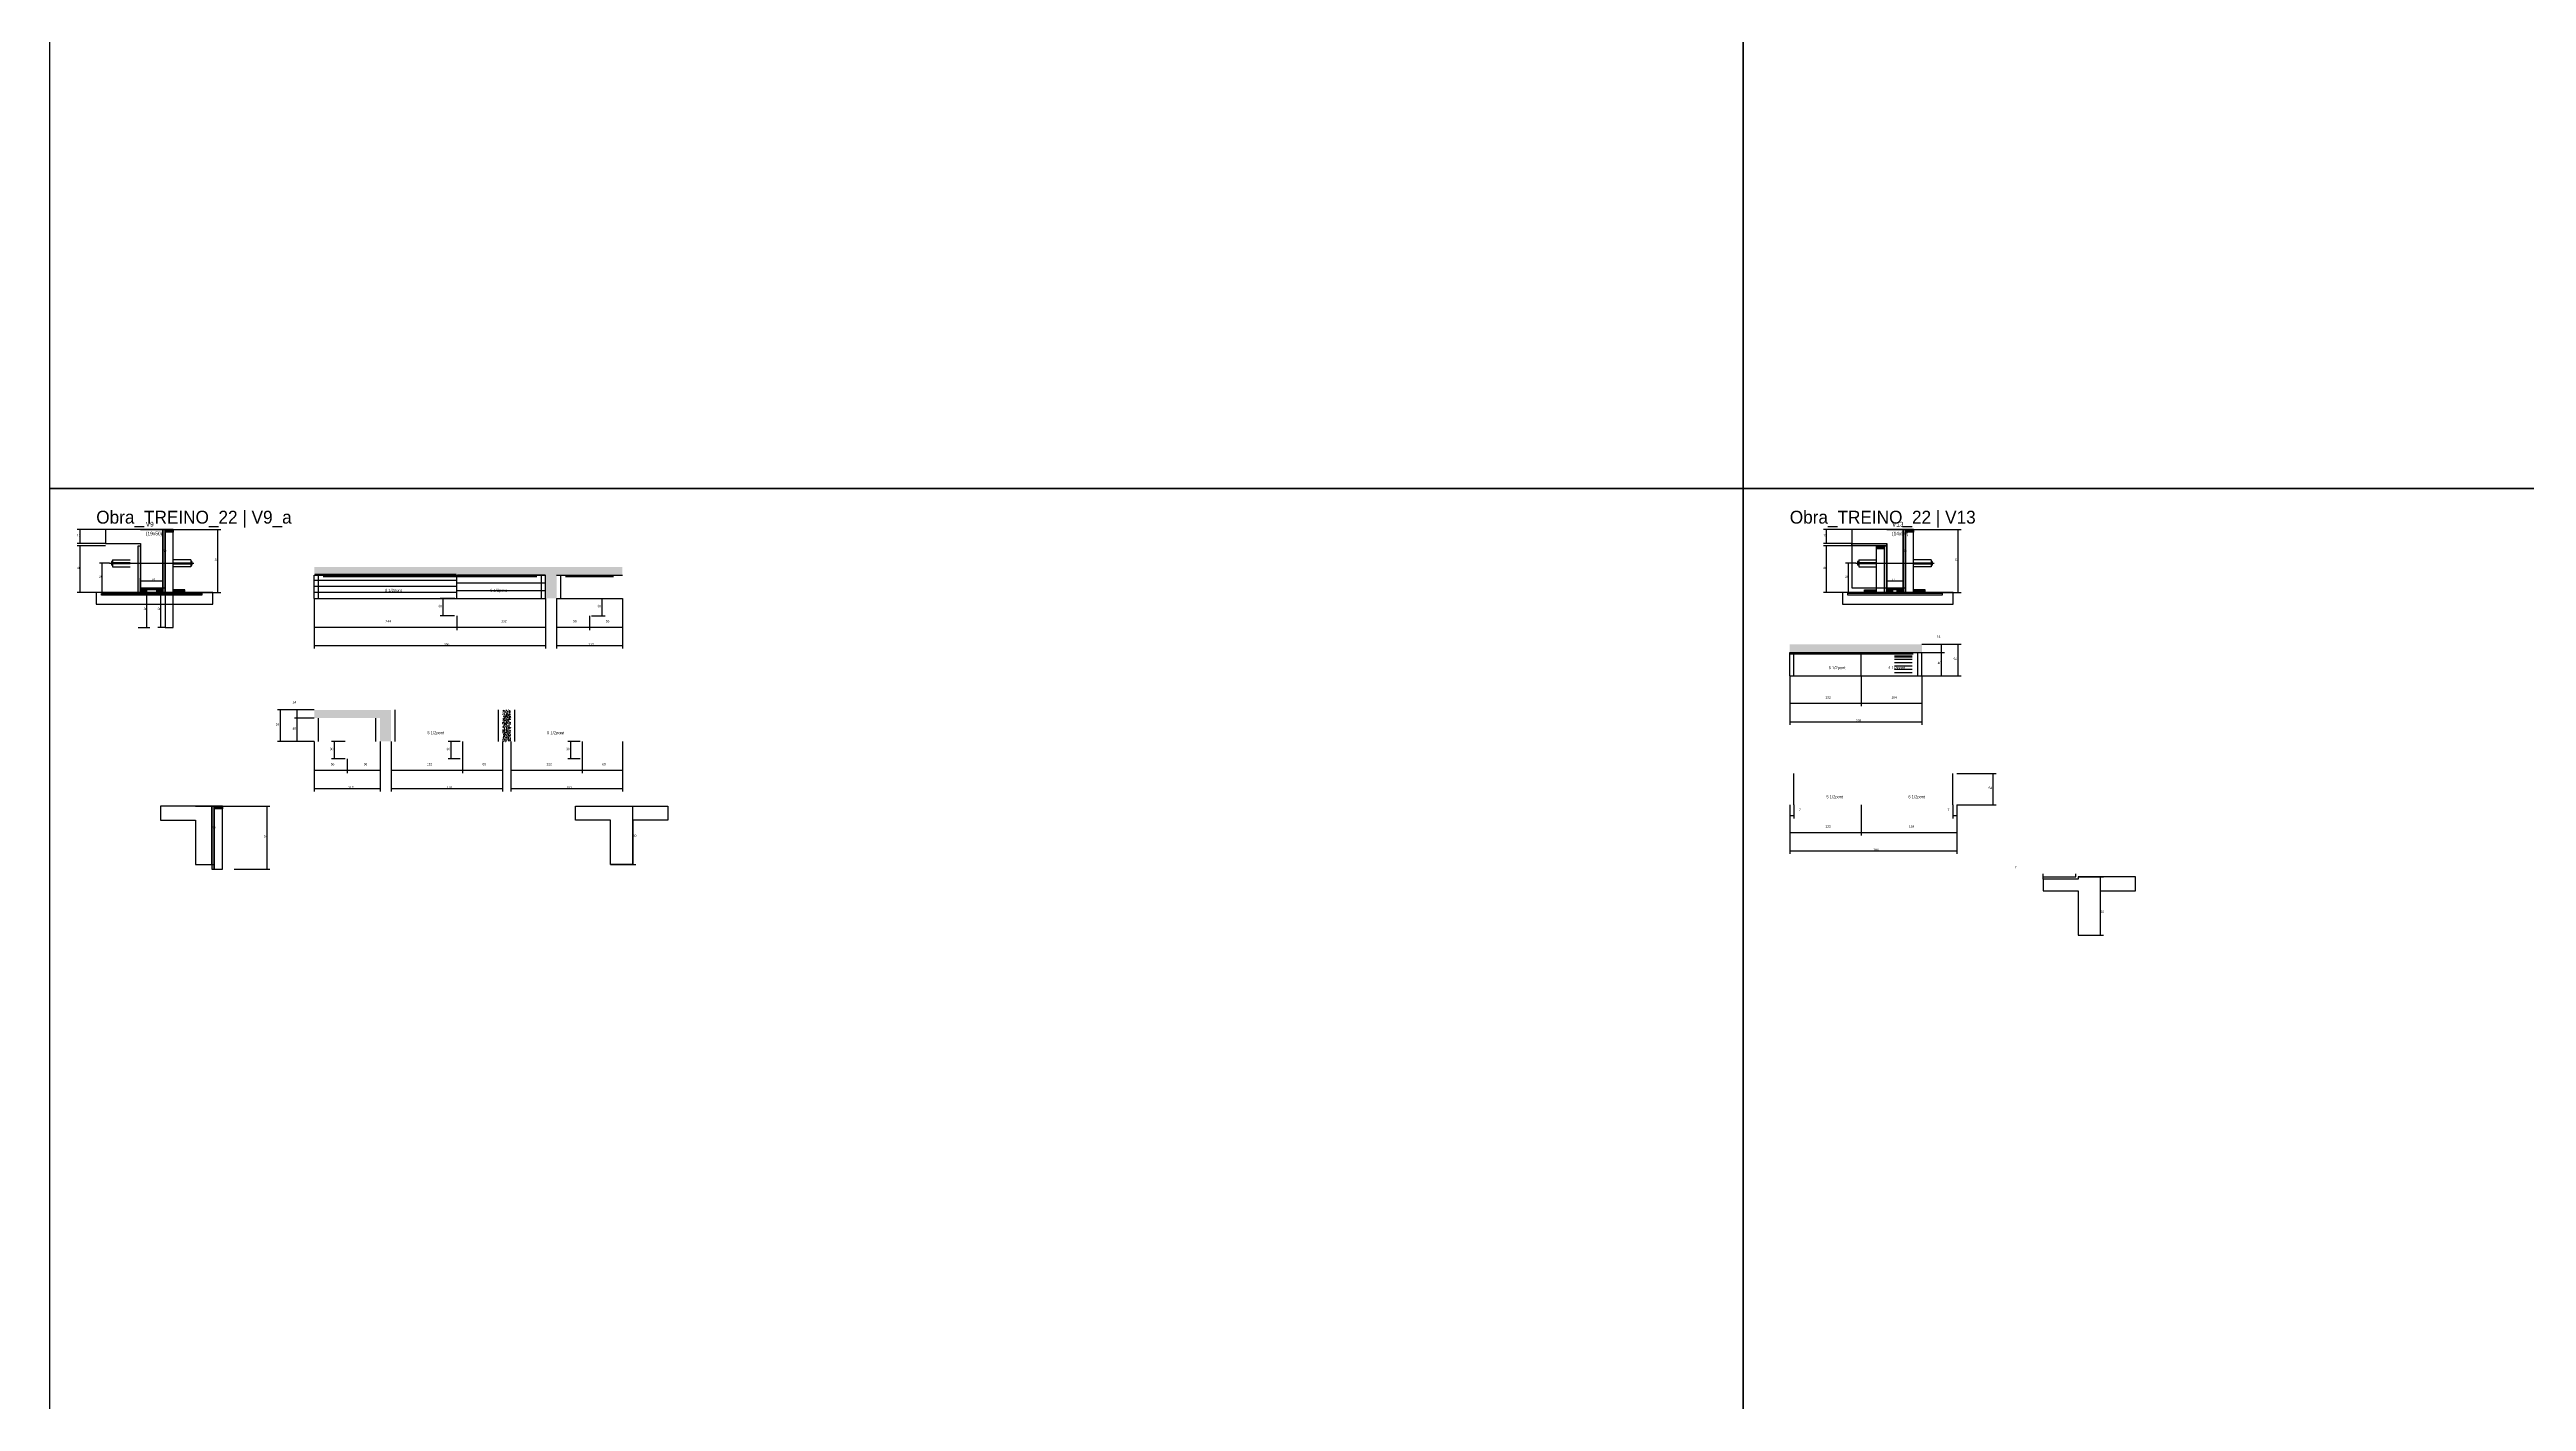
# Model space of a CAD drawing. Header units: metres. Extents: x -41 to 34840, y -36000 to 1848.
# Drawn here: x 0 to 4241, y -26763 to -24448 of the extents above; entities that cross this region are included whole.
import ezdxf

# ---------------------------------------------------------------- set-up
doc = ezdxf.new("R2010")
doc.units = ezdxf.units.M
for name, color, linetype in [('barrote', 126, 'Continuous'), ('CELL_BORDER', 8, 'Continuous'), ('CONCRETO', 251, 'Continuous'), ('COTA', 4, 'Continuous'), ('Cota Seção (2x)', 4, 'Continuous'), ('Hachura', 253, 'Continuous'), ('LABEL_ID', 3, 'Continuous'), ('Madeira', 126, 'Continuous'), ('NOMENCLATURA', 7, 'Continuous'), ('Painéis', 200, 'Continuous'), ('SARR_2.2x7', 40, 'Continuous'), ('SCO-___-LAJ', 4, 'Continuous'), ('TENSOR', 2, 'Continuous'), ('Texto Seção', 7, 'Continuous')]:
    doc.layers.add(name, color=color, linetype=linetype)

msp = doc.modelspace()

# ---------------------------------------------------------------- hatches: boundary and pattern name
at = {"layer": 'COTA'}
h = msp.add_hatch(dxfattribs=at)
h.set_pattern_fill('AR-CONC', scale=0.03)
h.paths.add_polyline_path([(980.9, -25334.1), (453.4, -25334.1), (453.4, -25348.1), (849.4, -25348.1), (849.4, -25388.1), (868.4, -25388.1), (868.4, -25348.1), (980.9, -25348.1)])
h = msp.add_hatch(dxfattribs=at)
h.set_pattern_fill('AR-CONC', scale=0.03)
h.paths.add_polyline_path([(3206.3, -25466.6), (2980, -25466.6), (2980, -25480.6), (3206.3, -25480.6)])
h = msp.add_hatch(dxfattribs=at)
h.set_pattern_fill('AR-CONC', scale=0.03)
h.paths.add_polyline_path([(565.9, -25592.9), (453.4, -25592.9), (453.4, -25592.9), (453.4, -25578.9), (453.4, -25578.9), (584.9, -25578.9), (584.9, -25578.9), (584.9, -25632.9), (584.9, -25632.9), (565.9, -25632.9), (565.9, -25632.9), (565.9, -25592.9)])
h = msp.add_hatch(dxfattribs=at)
h.set_pattern_fill('AR-CONC', scale=0.03)
h.paths.add_polyline_path([(775.9, -25578.9), (789.9, -25578.9), (789.9, -25632.9), (775.9, -25632.9)])
at = {"layer": 'Hachura'}
h = msp.add_hatch(color=8, dxfattribs=at)
h.dxf.hatch_style = 1
h.paths.add_polyline_path([(197.9, -25270), (193.9, -25270), (193.9, -25270), (193.9, -25378), (193.9, -25378), (197.9, -25378), (197.9, -25378), (197.9, -25270)])
h = msp.add_hatch(dxfattribs=at)
h.set_pattern_fill('ANSI31', scale=0.5)
h.paths.add_polyline_path([(211.9, -25270), (211.9, -25274.4), (211.9, -25274.4), (197.9, -25274.4), (197.9, -25274.4), (197.9, -25270), (197.9, -25270), (211.9, -25270)])
h = msp.add_hatch(color=8, dxfattribs=at)
h.dxf.hatch_style = 1
h.paths.add_polyline_path([(3178, -25270), (3174, -25270), (3174, -25270), (3174, -25378), (3174, -25378), (3178, -25378), (3178, -25378), (3178, -25270)])
h = msp.add_hatch(dxfattribs=at)
h.set_pattern_fill('ANSI31', scale=0.5)
h.paths.add_polyline_path([(3192, -25270), (3192, -25274.4), (3192, -25274.4), (3178, -25274.4), (3178, -25274.4), (3178, -25270), (3178, -25270), (3192, -25270)])
h = msp.add_hatch(color=8, dxfattribs=at)
h.dxf.hatch_style = 1
h.paths.add_polyline_path([(151.9, -25298), (155.9, -25298), (155.9, -25298), (155.9, -25378), (155.9, -25378), (151.9, -25378), (151.9, -25378), (151.9, -25298)])
h = msp.add_hatch(color=8, dxfattribs=at)
h.dxf.hatch_style = 1
h.paths.add_polyline_path([(3086, -25298), (3086, -25294), (3086, -25294), (3146, -25294), (3146, -25294), (3146, -25298), (3146, -25298), (3086, -25298)])
h = msp.add_hatch(dxfattribs=at)
h.set_pattern_fill('ANSI31', scale=0.5)
h.paths.add_polyline_path([(3128, -25298), (3128, -25302.4), (3128, -25302.4), (3142, -25302.4), (3142, -25302.4), (3142, -25298), (3142, -25298), (3128, -25298)])
h = msp.add_hatch(color=8, dxfattribs=at)
h.dxf.hatch_style = 1
h.paths.add_polyline_path([(3142, -25298), (3146, -25298), (3146, -25298), (3146, -25378), (3146, -25378), (3142, -25378), (3142, -25378), (3142, -25298)])
h = msp.add_hatch(color=8, dxfattribs=at)
h.dxf.hatch_style = 1
h.paths.add_polyline_path([(155.9, -25373.6), (155.9, -25370), (155.9, -25370), (193.9, -25370), (193.9, -25370), (193.9, -25373.6), (193.9, -25373.6), (155.9, -25373.6)])
h = msp.add_hatch(dxfattribs=at)
h.set_pattern_fill('ANSI31', scale=0.5)
h.paths.add_polyline_path([(155.9, -25378), (155.9, -25373.6), (155.9, -25373.6), (165.9, -25373.6), (165.9, -25373.6), (165.9, -25378), (165.9, -25378), (155.9, -25378)])
h = msp.add_hatch(dxfattribs=at)
h.set_pattern_fill('ANSI31', scale=0.5)
h.paths.add_polyline_path([(183.9, -25378), (183.9, -25373.6), (183.9, -25373.6), (193.9, -25373.6), (193.9, -25373.6), (193.9, -25378), (193.9, -25378), (183.9, -25378)])
h = msp.add_hatch(dxfattribs=at)
h.set_pattern_fill('ANSI31', scale=0.5)
h.paths.add_polyline_path([(231.9, -25378), (231.9, -25373.6), (231.9, -25373.6), (211.9, -25373.6), (211.9, -25373.6), (211.9, -25378), (211.9, -25378), (231.9, -25378)])
h = msp.add_hatch(dxfattribs=at)
h.set_pattern_fill('ANSI31', scale=0.5)
h.paths.add_polyline_path([(3108, -25378), (3108, -25373.6), (3108, -25373.6), (3128, -25373.6), (3128, -25373.6), (3128, -25378), (3128, -25378), (3108, -25378)])
h = msp.add_hatch(color=8, dxfattribs=at)
h.dxf.hatch_style = 1
h.paths.add_polyline_path([(3146, -25373.6), (3146, -25370), (3146, -25370), (3174, -25370), (3174, -25370), (3174, -25373.6), (3174, -25373.6), (3146, -25373.6)])
h = msp.add_hatch(dxfattribs=at)
h.set_pattern_fill('ANSI31', scale=0.5)
h.paths.add_polyline_path([(3146, -25378), (3146, -25373.6), (3146, -25373.6), (3156, -25373.6), (3156, -25373.6), (3156, -25378), (3156, -25378), (3146, -25378)])
h = msp.add_hatch(dxfattribs=at)
h.set_pattern_fill('ANSI31', scale=0.5)
h.paths.add_polyline_path([(3164, -25378), (3164, -25373.6), (3164, -25373.6), (3174, -25373.6), (3174, -25373.6), (3174, -25378), (3174, -25378), (3164, -25378)])
h = msp.add_hatch(dxfattribs=at)
h.set_pattern_fill('ANSI31', scale=0.5)
h.paths.add_polyline_path([(3212, -25378), (3212, -25373.6), (3212, -25373.6), (3192, -25373.6), (3192, -25373.6), (3192, -25378), (3192, -25378), (3212, -25378)])
h = msp.add_hatch(color=8, dxfattribs=at)
h.dxf.hatch_style = 1
h.paths.add_polyline_path([(282, -25743.7), (278, -25743.7), (278, -25743.7), (278, -25851.7), (278, -25851.7), (282, -25851.7), (282, -25851.7), (282, -25743.7)])
h = msp.add_hatch(dxfattribs=at)
h.set_pattern_fill('ANSI31', scale=0.5)
h.paths.add_polyline_path([(296, -25743.7), (296, -25748.1), (296, -25748.1), (282, -25748.1), (282, -25748.1), (282, -25743.7), (282, -25743.7), (296, -25743.7)])

# ---------------------------------------------------------------- linework, layer by layer
for p, q in [((105.9, -25325), (105.9, -25331)), ((107.9, -25325), (105.9, -25325)), ((107.9, -25331), (105.9, -25331)), ((107.9, -25322), (107.9, -25334)), ((107.9, -25322), (137.9, -25322)), ((137.9, -25327), (107.9, -25327)), ((137.9, -25329), (107.9, -25329)), ((107.9, -25334), (137.9, -25334)), ((241.9, -25322), (211.9, -25322)), ((211.9, -25327), (241.9, -25327)), ((211.9, -25329), (241.9, -25329)), ((241.9, -25334), (211.9, -25334)), ((241.9, -25322), (241.9, -25334)), ((243.9, -25325), (241.9, -25325)), ((241.9, -25331), (243.9, -25331)), ((243.9, -25325), (243.9, -25331)), ((3096, -25325), (3096, -25331)), ((3098, -25325), (3096, -25325)), ((3098, -25331), (3096, -25331)), ((3098, -25322), (3098, -25334)), ((3098, -25322), (3128, -25322)), ((3128, -25327), (3098, -25327)), ((3128, -25329), (3098, -25329)), ((3098, -25334), (3128, -25334)), ((3222, -25322), (3192, -25322)), ((3192, -25327), (3222, -25327)), ((3192, -25329), (3222, -25329)), ((3222, -25334), (3192, -25334)), ((3222, -25322), (3222, -25334)), ((3224, -25325), (3222, -25325)), ((3222, -25331), (3224, -25331)), ((3224, -25325), (3224, -25331))]:
    msp.add_line(p, q)
at = {"layer": 'barrote'}
for points in [[(80, -25398), (279.6, -25398), (279.6, -25378), (80, -25378)], [(3070.1, -25398), (3259.7, -25398), (3259.7, -25378), (3070.1, -25378)]]:
    msp.add_lwpolyline(points, close=True, dxfattribs=at)
at = {"layer": 'CELL_BORDER'}
for points in [[(0, -25200), (2900, -25200), (2900, -23400), (0, -23400)], [(2900, -25200), (5800, -25200), (5800, -23400), (2900, -23400)], [(0, -27000), (2900, -27000), (2900, -25200), (0, -25200)], [(2900, -27000), (5800, -27000), (5800, -25200), (2900, -25200)]]:
    msp.add_lwpolyline(points, close=True, dxfattribs=at)
at = {"layer": 'CONCRETO'}
for points in [[(193.9, -25290), (193.9, -25270), (95.9, -25270), (95.9, -25294), (155.9, -25294), (155.9, -25370), (193.9, -25370), (193.9, -25290)], [(3174, -25290), (3174, -25270), (3086, -25270), (3086, -25294), (3146, -25294), (3146, -25370), (3174, -25370), (3174, -25290)], [(3086, -25370), (3174, -25370), (3174, -25270), (3086, -25270)], [(278, -25763.7), (278, -25743.7), (190, -25743.7), (190, -25767.7), (250, -25767.7), (250, -25843.7), (278, -25843.7), (278, -25763.7)], [(998.8, -25767.7), (998.8, -25777.7), (998.8, -25843.7), (960.8, -25843.7), (960.8, -25767.7), (900.8, -25767.7), (900.8, -25743.7), (998.8, -25743.7), (1058.8, -25743.7), (1058.8, -25767.7)], [(3572, -25864.8), (3474, -25864.8), (3474, -25868.8), (3414, -25868.8), (3414, -25888.8), (3474, -25888.8), (3474, -25964.8), (3512, -25964.8), (3512, -25898.8), (3512, -25888.8), (3572, -25888.8)]]:
    msp.add_lwpolyline(points, close=True, dxfattribs=at)
at = {"layer": 'COTA'}
for p, q in [((95.9, -25270), (47.5, -25270)), ((52.5, -25294), (52.5, -25270)), ((211.9, -25270), (293.3, -25270)), ((288.3, -25378), (288.3, -25270)), ((3086, -25270), (3037.6, -25270)), ((3042.6, -25294), (3042.6, -25270)), ((3192, -25270), (3273.5, -25270)), ((3268.5, -25378), (3268.5, -25270)), ((95.9, -25294), (47.5, -25294)), ((95.9, -25298), (47.5, -25298)), ((52.5, -25378), (52.5, -25298)), ((3086, -25294), (3037.6, -25294)), ((3086, -25298), (3037.6, -25298)), ((3042.6, -25378), (3042.6, -25298)), ((102.9, -25328), (85.4, -25328)), ((90.4, -25378), (90.4, -25328)), ((3093, -25328), (3075.5, -25328)), ((3080.5, -25378), (3080.5, -25328)), ((117.9, -25378), (47.5, -25378)), ((102.9, -25378), (85.4, -25378)), ((151.9, -25378), (171.7, -25378)), ((166.7, -25438), (166.7, -25378)), ((197.9, -25378), (185.6, -25378)), ((190.6, -25438), (190.6, -25378)), ((231.9, -25378), (293.3, -25378)), ((453.4, -25388.1), (453.4, -25442.2)), ((453.4, -25388.1), (453.4, -25473.9)), ((693.9, -25388.1), (668.9, -25388.1)), ((673.9, -25418.1), (673.9, -25388.1)), ((849.4, -25388.1), (849.4, -25473.9)), ((849.4, -25388.1), (849.4, -25442.2)), ((868.4, -25388.1), (868.4, -25442.2)), ((868.4, -25388.1), (868.4, -25473.9)), ((927.9, -25388.1), (951.2, -25388.1)), ((946.2, -25418.1), (946.2, -25388.1)), ((980.9, -25388.1), (980.9, -25442.2)), ((980.9, -25388.1), (980.9, -25473.9)), ((3108, -25378), (3037.6, -25378)), ((3093, -25378), (3075.5, -25378)), ((3212, -25378), (3273.5, -25378)), ((151.9, -25438), (171.7, -25438)), ((197.9, -25438), (185.6, -25438)), ((453.4, -25437.2), (697.4, -25437.2)), ((693.2, -25418.1), (668.9, -25418.1)), ((697.4, -25418.1), (697.4, -25442.2)), ((697.4, -25418.1), (697.4, -25442.2)), ((697.4, -25437.2), (849.4, -25437.2)), ((868.4, -25437.2), (924.4, -25437.2)), ((924.4, -25418.1), (924.4, -25442.2)), ((924.4, -25418.1), (924.4, -25442.2)), ((924.4, -25437.2), (980.9, -25437.2)), ((927.9, -25418.1), (951.2, -25418.1)), ((453.4, -25468.9), (849.4, -25468.9)), ((868.4, -25468.9), (980.9, -25468.9)), ((3206.3, -25466.6), (3244.8, -25466.6)), ((3206.3, -25466.6), (3273.6, -25466.6)), ((3206.3, -25480.6), (3244.8, -25480.6)), ((3206.3, -25480.6), (3244.8, -25480.6)), ((3239.8, -25480.6), (3239.8, -25466.6)), ((3239.8, -25520.6), (3239.8, -25480.6)), ((3268.6, -25520.6), (3268.6, -25466.6)), ((2980, -25520.6), (2980, -25572.7)), ((2980, -25520.6), (2980, -25604.3)), ((3102, -25520.6), (3102, -25572.7)), ((3102, -25520.6), (3102, -25572.7)), ((3206.3, -25520.6), (3244.8, -25520.6)), ((3206.3, -25520.6), (3206.3, -25572.7)), ((3206.3, -25520.6), (3206.3, -25604.3)), ((3206.3, -25520.6), (3273.6, -25520.6)), ((2980, -25567.7), (3102, -25567.7)), ((3102, -25567.7), (3206.3, -25567.7)), ((453.4, -25578.9), (390.5, -25578.9)), ((395.5, -25632.9), (395.5, -25578.9)), ((453.4, -25578.9), (419.2, -25578.9)), ((453.4, -25592.9), (419.2, -25592.9)), ((453.4, -25592.9), (419.2, -25592.9)), ((424.2, -25592.9), (424.2, -25578.9)), ((424.2, -25632.9), (424.2, -25592.9)), ((2980, -25599.3), (3206.3, -25599.3)), ((453.4, -25632.9), (390.5, -25632.9)), ((453.4, -25632.9), (419.2, -25632.9)), ((453.4, -25632.9), (453.4, -25687)), ((453.4, -25632.9), (453.4, -25718.7)), ((506.4, -25632.9), (483, -25632.9)), ((488, -25662.9), (488, -25632.9)), ((565.9, -25632.9), (565.9, -25687)), ((565.9, -25632.9), (565.9, -25718.7)), ((584.9, -25632.9), (584.9, -25687)), ((584.9, -25632.9), (584.9, -25718.7)), ((703.4, -25632.9), (682.7, -25632.9)), ((687.7, -25662.9), (687.7, -25632.9)), ((706.9, -25632.9), (706.9, -25687)), ((706.9, -25632.9), (706.9, -25687)), ((775.9, -25632.9), (775.9, -25687)), ((775.9, -25632.9), (775.9, -25718.7)), ((789.9, -25632.9), (789.9, -25687)), ((789.9, -25632.9), (789.9, -25718.7)), ((908.4, -25632.9), (887.7, -25632.9)), ((892.7, -25662.9), (892.7, -25632.9)), ((911.9, -25632.9), (911.9, -25687)), ((911.9, -25632.9), (911.9, -25687)), ((980.9, -25632.9), (980.9, -25687)), ((980.9, -25632.9), (980.9, -25718.7)), ((453.4, -25682), (509.9, -25682)), ((506.4, -25662.9), (483, -25662.9)), ((509.9, -25662.9), (509.9, -25687)), ((509.9, -25662.9), (509.9, -25687)), ((509.9, -25682), (565.9, -25682)), ((584.9, -25682), (706.9, -25682)), ((703.4, -25662.9), (682.7, -25662.9)), ((706.9, -25682), (775.9, -25682)), ((789.9, -25682), (911.9, -25682)), ((908.4, -25662.9), (887.7, -25662.9)), ((911.9, -25682), (980.9, -25682)), ((3266.2, -25687.6), (3333.5, -25687.6)), ((3328.5, -25741.6), (3328.5, -25687.6)), ((296, -25743.7), (377.5, -25743.7)), ((372.5, -25851.7), (372.5, -25743.7)), ((453.4, -25713.7), (565.9, -25713.7)), ((584.9, -25713.7), (775.9, -25713.7)), ((789.9, -25713.7), (980.9, -25713.7)), ((2980, -25741.6), (2980, -25793.8)), ((2980, -25741.6), (2980, -25825.4)), ((2980, -25741.6), (2980, -25764.9)), ((2987, -25741.6), (2987, -25764.9)), ((3102, -25741.6), (3102, -25793.8)), ((3102, -25741.6), (3102, -25793.8)), ((3259.2, -25741.6), (3259.2, -25764.9)), ((3266.2, -25741.6), (3266.2, -25793.8)), ((3266.2, -25741.6), (3266.2, -25825.4)), ((3266.2, -25741.6), (3333.5, -25741.6)), ((3266.2, -25741.6), (3266.2, -25764.9)), ((2980, -25759.9), (2987, -25759.9)), ((3259.2, -25759.9), (3266.2, -25759.9)), ((2980, -25788.8), (3102, -25788.8)), ((2980, -25820.4), (3266.2, -25820.4)), ((3102, -25788.8), (3266.2, -25788.8)), ((316, -25851.7), (377.5, -25851.7)), ((3414, -25868.8), (3414, -25859.8)), ((3414, -25864.8), (3470, -25864.8)), ((3470, -25864.8), (3470, -25859.8))]:
    msp.add_line(p, q, dxfattribs=at)
at = {"layer": 'Cota Seção (2x)'}
for p, q in [((155.9, -25270), (198.9, -25270)), ((193.9, -25370), (193.9, -25270)), ((3146, -25270), (3179, -25270)), ((3174, -25370), (3174, -25270)), ((155.9, -25370), (155.9, -25353.2)), ((155.9, -25358.2), (193.9, -25358.2)), ((193.9, -25370), (193.9, -25353.2)), ((3146, -25370), (3146, -25353.2)), ((3146, -25358.2), (3174, -25358.2)), ((3174, -25370), (3174, -25353.2)), ((155.9, -25370), (198.9, -25370)), ((3146, -25370), (3179, -25370)), ((250, -25743.7), (283, -25743.7)), ((278, -25843.7), (278, -25743.7)), ((960.8, -25743.7), (1003.8, -25743.7)), ((998.8, -25843.7), (998.8, -25743.7)), ((250, -25843.7), (283, -25843.7)), ((960.8, -25843.7), (1003.8, -25843.7)), ((3474, -25864.8), (3517, -25864.8)), ((3512, -25964.8), (3512, -25864.8)), ((3474, -25964.8), (3517, -25964.8))]:
    msp.add_line(p, q, dxfattribs=at)
at = {"layer": 'Madeira'}
for points in [[(211.9, -25270), (211.9, -25274.4), (197.9, -25274.4), (197.9, -25270)], [(211.9, -25270), (197.9, -25270), (197.9, -25438), (211.9, -25438)], [(3192, -25270), (3192, -25274.4), (3178, -25274.4), (3178, -25270)], [(3192, -25270), (3178, -25270), (3178, -25378), (3192, -25378)], [(3128, -25298), (3128, -25302.4), (3142, -25302.4), (3142, -25298)], [(3128, -25378), (3142, -25378), (3142, -25298), (3128, -25298)], [(80, -25398), (279.6, -25398), (279.6, -25378), (80, -25378)], [(155.9, -25378), (155.9, -25373.6), (165.9, -25373.6), (165.9, -25378)], [(183.9, -25378), (183.9, -25373.6), (193.9, -25373.6), (193.9, -25378)], [(231.9, -25378), (231.9, -25373.6), (211.9, -25373.6), (211.9, -25378)], [(3070.1, -25398), (3259.7, -25398), (3259.7, -25378), (3070.1, -25378)], [(3108, -25378), (3108, -25373.6), (3128, -25373.6), (3128, -25378)], [(3146, -25378), (3146, -25373.6), (3156, -25373.6), (3156, -25378)], [(3164, -25378), (3164, -25373.6), (3174, -25373.6), (3174, -25378)], [(3212, -25378), (3212, -25373.6), (3192, -25373.6), (3192, -25378)], [(296, -25743.7), (296, -25748.1), (282, -25748.1), (282, -25743.7)], [(296, -25743.7), (282, -25743.7), (282, -25851.7), (296, -25851.7)]]:
    msp.add_lwpolyline(points, close=True, dxfattribs=at)
at = {"layer": 'Painéis'}
for p, q in [((3174, -25378), (3174, -25270)), ((95.9, -25294), (155.9, -25294)), ((3086, -25294), (3146, -25294)), ((3086, -25298), (3086, -25294)), ((3146, -25298), (3146, -25294)), ((3146, -25378), (3146, -25298)), ((453.4, -25348.1), (849.4, -25348.1)), ((453.4, -25388.1), (453.4, -25348.1)), ((697.4, -25388.1), (697.4, -25348.1)), ((849.4, -25388.1), (849.4, -25348.1)), ((868.4, -25348.1), (980.9, -25348.1)), ((155.9, -25370), (193.9, -25370)), ((453.4, -25388.1), (849.4, -25388.1)), ((868.4, -25388.1), (980.9, -25388.1)), ((3146, -25370), (3174, -25370)), ((3146, -25373.6), (3146, -25370)), ((3174, -25373.6), (3174, -25370)), ((2980, -25480.6), (3206.3, -25480.6)), ((2980, -25520.6), (2980, -25480.6)), ((3102, -25520.6), (3102, -25480.6)), ((3206.3, -25520.6), (3206.3, -25480.6)), ((2980, -25520.6), (3206.3, -25520.6))]:
    msp.add_line(p, q, dxfattribs=at)
for points in [[(197.9, -25270), (193.9, -25270), (193.9, -25378), (197.9, -25378)], [(3178, -25270), (3174, -25270), (3174, -25378), (3178, -25378)], [(151.9, -25298), (155.9, -25298), (155.9, -25378), (151.9, -25378)], [(3086, -25298), (3086, -25294), (3146, -25294), (3146, -25298)], [(3142, -25298), (3146, -25298), (3146, -25378), (3142, -25378)], [(155.9, -25373.6), (155.9, -25370), (193.9, -25370), (193.9, -25373.6)], [(3146, -25373.6), (3146, -25370), (3174, -25370), (3174, -25373.6)], [(282, -25743.7), (278, -25743.7), (278, -25851.7), (282, -25851.7)]]:
    msp.add_lwpolyline(points, close=True, dxfattribs=at)
at = {"layer": 'SARR_2.2x7'}
for p, q in [((454.4, -25346.3), (696.5, -25346.3)), ((454.4, -25356.7), (696.5, -25356.7)), ((460.4, -25388.1), (460.4, -25348.1)), ((468.4, -25350.3), (697.4, -25350.3)), ((697.4, -25350.3), (834.4, -25350.3)), ((698.5, -25347.8), (848.5, -25347.8)), ((698.5, -25361.2), (848.5, -25361.2)), ((842.4, -25388.1), (842.4, -25348.1)), ((875.4, -25388.1), (875.4, -25348.1)), ((883.4, -25350.3), (924.4, -25350.3)), ((924.4, -25350.3), (965.9, -25350.3)), ((454.4, -25367.2), (696.5, -25367.2)), ((454.4, -25377.6), (696.5, -25377.6)), ((698.5, -25374.7), (848.5, -25374.7)), ((2981, -25482.8), (3085.5, -25482.8)), ((2987, -25520.6), (2987, -25480.6)), ((2995, -25482.8), (3102, -25482.8)), ((3102, -25482.8), (3191.3, -25482.8)), ((3159.5, -25486.3), (3189.5, -25486.3)), ((3159.5, -25488.2), (3189.5, -25488.2)), ((3199.3, -25520.6), (3199.3, -25480.6)), ((3159.5, -25492), (3189.5, -25492)), ((3159.5, -25497.7), (3189.5, -25497.7)), ((3159.5, -25503.5), (3189.5, -25503.5)), ((3159.5, -25509.2), (3189.5, -25509.2)), ((3159.5, -25514.9), (3189.5, -25514.9)), ((460.4, -25632.9), (460.4, -25592.9)), ((558.9, -25632.9), (558.9, -25592.9)), ((591.9, -25632.9), (591.9, -25578.9)), ((768.9, -25632.9), (768.9, -25578.9)), ((796.9, -25632.9), (796.9, -25578.9)), ((2987, -25741.6), (2987, -25687.6)), ((3259.2, -25741.6), (3259.2, -25687.6))]:
    msp.add_line(p, q, dxfattribs=at)
at = {"layer": 'SCO-___-LAJ'}
for points in [[(89, -25379.4), (260.7, -25379.4), (260.7, -25382.6), (89, -25382.6)], [(3079.2, -25379.3), (3240.9, -25379.3), (3240.9, -25382.5), (3079.2, -25382.5)]]:
    msp.add_lwpolyline(points, close=True, dxfattribs=at)
at = {"layer": 'TENSOR'}
for p, q in [((102.9, -25328), (247.2, -25328)), ((3093, -25328), (3227.3, -25328))]:
    msp.add_line(p, q, dxfattribs=at)

# ---------------------------------------------------------------- texts
at = {"layer": 'COTA'}
for s, p in [('12', (47, -25282)), ('12', (3037.1, -25282)), ('54', (282.8, -25324)), ('54', (3263, -25324)), ('40', (47, -25338)), ('25', (84.9, -25353)), ('40', (3037.1, -25338)), ('25', (3075, -25353)), ('30', (161.2, -25408)), ('30', (185.1, -25408)), ('30', (665.7, -25403.1)), ('30', (938, -25403.1)), ('244', (575.4, -25429.2)), ('152', (773.4, -25429.1)), ('56', (896.4, -25429.1)), ('56', (952.6, -25429.1)), ('396', (675.4, -25468.9)), ('112', (922.9, -25468.9)), ('14', (3231.7, -25455.5)), ('54', (3260.5, -25493.6)), ('40', (3233.3, -25500.6)), ('14', (416.1, -25567.8)), ('122', (3041, -25559.7)), ('104', (3154.1, -25559.5)), ('54', (387.4, -25605.9)), ('40', (416.1, -25612.9)), ('226', (3093.1, -25599.3)), ('30', (479.8, -25647.9)), ('30', (679.5, -25647.9)), ('30', (884.5, -25647.9)), ('56', (481.6, -25673.9)), ('56', (537.9, -25673.9)), ('122', (645.9, -25674)), ('69', (741.4, -25673.9)), ('122', (850.9, -25674)), ('69', (946.4, -25673.9)), ('112', (511.4, -25713.7)), ('191', (680.4, -25713.7)), ('191', (885.4, -25713.7)), ('54', (3320.4, -25714.6)), ('7', (2995.9, -25751.9)), ('122', (3041, -25780.7)), ('164', (3184.1, -25780.6)), ('7', (3250.3, -25751.9)), ('54', (367, -25797.7)), ('286', (3123.1, -25820.4)), ('2', (3365.1, -25850.4))]:
    msp.add_text(s, height=4, dxfattribs=at).set_placement(p)
at = {"layer": 'Cota Seção (2x)'}
for s, p in [('50', (193.9, -25308.8)), ('50', (3174, -25308.8)), ('19', (174.9, -25358.2)), ('14', (3155, -25358.2)), ('50', (278, -25782.5)), ('50', (998.8, -25796.5)), ('50', (3512, -25926.8))]:
    msp.add_text(s, height=4, dxfattribs=at).set_placement(p)
at = {"layer": 'LABEL_ID'}
for s, p in [('Obra_TREINO_22 | V9_a', (80, -25260)), ('Obra_TREINO_22 | V13', (2980, -25260))]:
    msp.add_text(s, height=22, dxfattribs=at).set_placement(p)
at = {"layer": 'NOMENCLATURA'}
for s, p in [('8 1/2pont', (574.4, -25376.7)), ('6 1/2pont', (754.4, -25376.7)), ('5 1/2pont', (3046.6, -25509.2)), ('4 1/2pont', (3148.6, -25509.2)), ('5 1/2pont', (647, -25620.5)), ('5 1/2pont', (852, -25620.5)), ('5 1/2pont', (3042.6, -25730.2)), ('6 1/2pont', (3183, -25730.2))]:
    msp.add_text(s, height=5, dxfattribs=at).set_placement(p)
at = {"layer": 'Texto Seção'}
for s, height, p in [('V9', 8, (164.9, -25265)), ('(19x50)', 6, (164.9, -25280)), ('V13', 8, (3155, -25265)), ('(14x50)', 6, (3155, -25280))]:
    msp.add_text(s, height=height, dxfattribs=at).set_placement(p)

doc.saveas('drawing.dxf')
